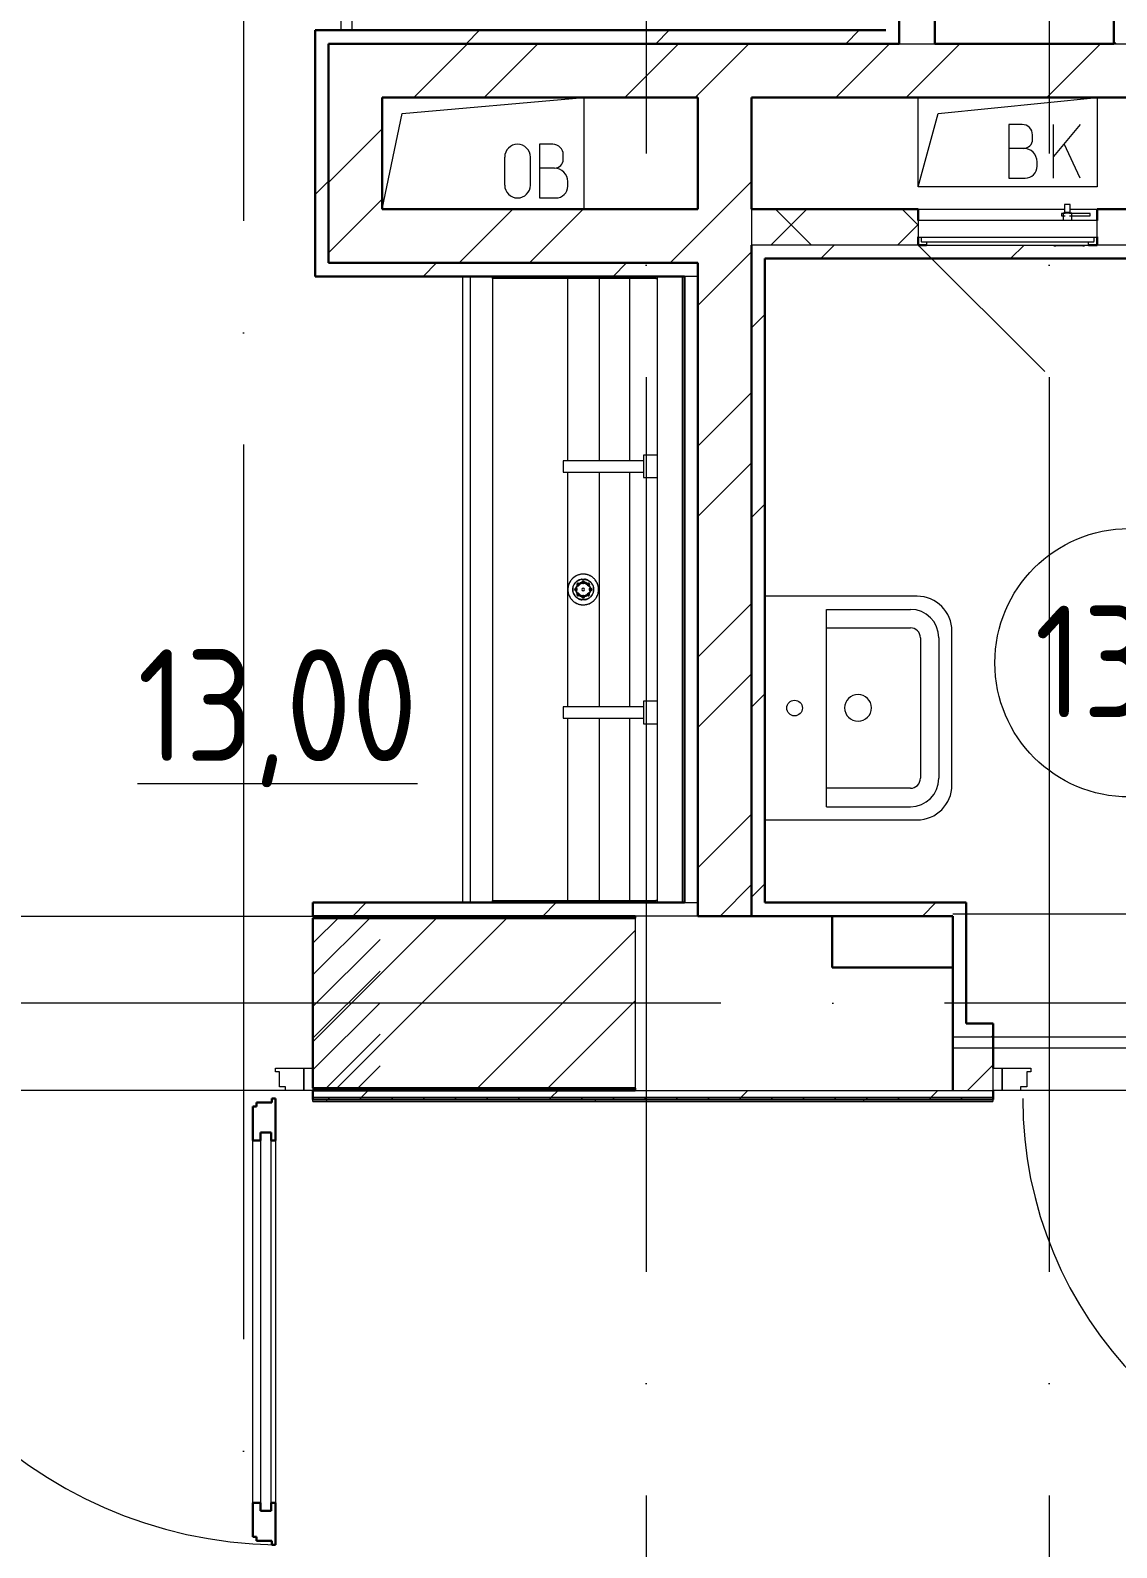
# Model space of a CAD drawing. Header units: millimetres. Extents: x -695119 to 412940, y -249585 to 622758.
# Drawn here: x 27816 to 30243, y 68418 to 71810 of the extents above; entities that cross this region are included whole.
import ezdxf
from ezdxf import colors
from ezdxf.entities.mleader import LeaderData, LeaderLine
from ezdxf.math import Vec2, Vec3

# ---------------------------------------------------------------- set-up
doc = ezdxf.new("R2010")
doc.units = ezdxf.units.MM
for name, pattern in [('ADSK_Линия сетки', [25, 20, -2.5, 0, -2.5]), ('ADSK_Сверху', [450, 300, -150]), ('ADSK_Штриховая_ш2 п1_5', [4.5, 3, -1.5])]:
    doc.linetypes.add(name, pattern=pattern)
for name, color, linetype, lineweight in [('Витраж', 252, 'Continuous', 9), ('Двери', 8, 'Continuous', 9), ('Линии', 7, 'Continuous', 9), ('Марки помещений', 8, 'Continuous', 20), ('Обобщенные модели', 8, 'Continuous', 18), ('Оборудование', 8, 'Continuous', 18), ('Ограждение', 8, 'Continuous', 9), ('Оси', 252, 'Continuous', 9), ('Перекрытие', 252, 'Continuous', 18), ('Сантехника', 252, 'Continuous', 18), ('Стены внутренние', 252, 'Continuous', 18), ('Стены наружные', 252, 'Continuous', 18), ('Стены штриховка', 7, 'Continuous', 9)]:
    doc.layers.add(name, color=color, linetype=linetype, lineweight=lineweight)
doc.layers.add('Двери открывание', color=7, linetype='Continuous', lineweight=9, true_color=0xc0c0c0)
doc.styles.add('GOST Common_3', font='', dxfattribs={"height": 3.5})
doc.styles.add('GOST-2.304_Type-B_shrink', font='', dxfattribs={"width": 0.8})
doc.styles.add('Mipgost_5', font='', dxfattribs={"height": 250})
doc.styles.get('GOST Common_3').set_extended_font_data('GOST type B')
doc.styles.get('GOST-2.304_Type-B_shrink').set_extended_font_data('GOST type B')
doc.styles.get('Mipgost_5').set_extended_font_data('Mipgost')

# ---------------------------------------------------------------- blocks, each defined once
blk = doc.blocks.new('1 этаж')
at = {"layer": 'Двери', "lineweight": 18, "true_color": 0x636466}
h = blk.add_hatch(dxfattribs=at)
h.set_pattern_fill('FP_2', color=251, angle=180, style=0, pattern_type=2)
h.set_pattern_definition([(225, (-16942.8, -11541.73), (35.3553, -35.3553), [])])
h.paths.add_polyline_path([(-16352.8, -11736.7), (-16352.8, -11346.7), (-16502.8, -11346.7), (-16502.8, -11736.7)])
h.paths.add_polyline_path([(-17782.8, -11736.7), (-17632.8, -11736.7), (-17632.8, -11346.7), (-17782.8, -11346.7)])
at = {"layer": 'Ограждение', "true_color": 0x636466}
h = blk.add_hatch(dxfattribs=at)
h.set_pattern_fill('FP_26', color=251, style=0, pattern_type=2)
h.set_pattern_definition([(0, (-32121.8, 98), (0, 600), []), (90, (-32121.8, 98), (-600, 4e-14), [])])
h.paths.add_polyline_path([(-15782.8, -11761.7), (-14983.7, -11761.7), (-14983.7, -11756.7), (-16502.8, -11756.7), (-16502.8, -11761.7), (-15823.3, -11761.7)])
at = {"color": 251, "lineweight": 18, "true_color": 0x636466}
for p, q in [((-16303.2, -9552.6), (-15897.8, -9516.7)), ((-15897.8, -9516.7), (-15897.8, -9766.7)), ((-15150.3, -9716.7), (-15150.3, -9516.7)), ((-15105.8, -9552.6), (-14750.3, -9516.7)), ((-14750.3, -9516.7), (-14750.3, -9716.7)), ((-16347.8, -9766.7), (-16303.2, -9552.6)), ((-15150.3, -9716.7), (-15105.8, -9552.6)), ((-14918, -9577.2), (-14948, -9577.2)), ((-14948, -9577.2), (-14948, -9697.2)), ((-14788, -9577.2), (-14848, -9648.7)), ((-14848, -9697.2), (-14848, -9577.2)), ((-15966.6, -9621.4), (-15996.6, -9621.4)), ((-15996.6, -9621.4), (-15996.6, -9741.4)), ((-14914.7, -9630.5), (-14948, -9630.5)), ((-14894.7, -9610.5), (-14894.7, -9600.5)), ((-14788, -9697.2), (-14824, -9620.1)), ((-16074.2, -9712.7), (-16074.2, -9650.1)), ((-16016.8, -9712.7), (-16016.8, -9650.1)), ((-15943.3, -9654.8), (-15943.3, -9644.8)), ((-14884.7, -9670.5), (-14884.7, -9660.5)), ((-15963.3, -9674.8), (-15996.6, -9674.8)), ((-14948, -9697.2), (-14911.3, -9697.2)), ((-15933.3, -9714.8), (-15933.3, -9704.8)), ((-14750.3, -9716.7), (-15150.3, -9716.7)), ((-15996.6, -9741.4), (-15960, -9741.4))]:
    blk.add_line(p, q, dxfattribs=at)
for centre, radius, start, end in [((-14918, -9600.5), 23.3, 0, 90), ((-16045.5, -9650.1), 28.7, 0, 180), ((-15966.6, -9644.8), 23.3, 0, 90), ((-14914.7, -9610.5), 20, 270, 0), ((-14914.7, -9660.5), 30, 0, 90), ((-15963.3, -9654.8), 20, 270, 0), ((-15963.3, -9704.8), 30, 0, 90), ((-14911.3, -9670.5), 26.7, 270, 0), ((-16045.5, -9712.7), 28.7, 180, 0), ((-15960, -9714.8), 26.7, 270, 0)]:
    blk.add_arc(centre, radius, start, end, dxfattribs=at)
at = {"layer": 'Витраж', "color": 251, "lineweight": 18, "true_color": 0x636466}
for p, q in [((-16440.3, -9341.7), (-16440.3, -9366.7)), ((-16415.3, -9366.7), (-16415.3, -9341.7)), ((-16440.3, -9366.7), (-16415.3, -9366.7))]:
    blk.add_line(p, q, dxfattribs=at)
at = {"layer": 'Двери', "color": 251, "linetype": 'ADSK_Штриховая_ш2 п1_5', "true_color": 0x636466}
for p, q in [((-16352.8, -11346.7), (-16502.8, -11346.7)), ((-16502.8, -11346.7), (-16502.8, -11736.7)), ((-16502.8, -11736.7), (-16352.8, -11736.7))]:
    blk.add_line(p, q, dxfattribs=at)
at = {"layer": 'Двери', "color": 251, "true_color": 0x636466}
for p, q in [((-16586.8, -11686.7), (-16522.8, -11686.7)), ((-16586.8, -11694.7), (-16586.8, -11686.7)), ((-16577.8, -11694.7), (-16586.8, -11694.7)), ((-16577.8, -11728.7), (-16577.8, -11694.7)), ((-16522.8, -11686.7), (-16502.8, -11686.7)), ((-16522.8, -11736.7), (-16522.8, -11686.7)), ((-16522.8, -11686.7), (-16522.8, -11736.7)), ((-16502.8, -11686.7), (-16502.8, -11736.7)), ((-14982.7, -11686.7), (-14962.7, -11686.7)), ((-14982.7, -11736.7), (-14982.7, -11686.7)), ((-14962.7, -11686.7), (-14962.7, -11736.7)), ((-14962.7, -11686.7), (-14898.7, -11686.7)), ((-14962.7, -11736.7), (-14962.7, -11686.7)), ((-14907.7, -11694.7), (-14907.7, -11728.7)), ((-14898.7, -11694.7), (-14907.7, -11694.7)), ((-14898.7, -11686.7), (-14898.7, -11694.7)), ((-16563.8, -11728.7), (-16577.8, -11728.7)), ((-16563.8, -11736.7), (-16563.8, -11728.7)), ((-14921.7, -11728.7), (-14921.7, -11736.7)), ((-14907.7, -11728.7), (-14921.7, -11728.7)), ((-16522.8, -11736.7), (-16563.8, -11736.7)), ((-16502.8, -11736.7), (-16522.8, -11736.7)), ((-14962.7, -11736.7), (-14982.7, -11736.7)), ((-14921.7, -11736.7), (-14962.7, -11736.7)), ((-16619.8, -11830.7), (-16619.8, -12676.7)), ((-16595.8, -11830.7), (-16619.8, -11830.7)), ((-16595.8, -12676.7), (-16595.8, -11830.7)), ((-16636.8, -12658.7), (-16636.8, -11848.7)), ((-16586.8, -11848.7), (-16586.8, -12658.7)), ((-16619.8, -12676.7), (-16595.8, -12676.7))]:
    blk.add_line(p, q, dxfattribs=at)
at = {"layer": 'Двери', "color": 251, "lineweight": 30, "true_color": 0x636466}
for p, q in [((-16628.8, -11772.7), (-16628.8, -11763.7)), ((-16628.8, -11763.7), (-16594.8, -11763.7)), ((-16594.8, -11754.7), (-16586.8, -11754.7)), ((-16594.8, -11763.7), (-16594.8, -11754.7)), ((-16586.8, -11754.7), (-16586.8, -11848.7)), ((-16636.8, -11772.7), (-16628.8, -11772.7)), ((-16636.8, -11848.7), (-16636.8, -11772.7)), ((-16619.8, -11848.7), (-16619.8, -11830.7)), ((-16619.8, -11830.7), (-16595.8, -11830.7)), ((-16595.8, -11830.7), (-16595.8, -11848.7)), ((-16636.8, -11848.7), (-16619.8, -11848.7)), ((-16595.8, -11848.7), (-16586.8, -11848.7)), ((-16636.8, -12734.7), (-16636.8, -12658.7)), ((-16636.8, -12658.7), (-16619.8, -12658.7)), ((-16619.8, -12658.7), (-16619.8, -12676.7)), ((-16619.8, -12676.7), (-16595.8, -12676.7)), ((-16595.8, -12658.7), (-16586.8, -12658.7)), ((-16595.8, -12676.7), (-16595.8, -12658.7)), ((-16586.8, -12658.7), (-16586.8, -12752.7)), ((-16628.8, -12734.7), (-16636.8, -12734.7)), ((-16628.8, -12743.7), (-16628.8, -12734.7)), ((-16594.8, -12743.7), (-16628.8, -12743.7)), ((-16594.8, -12752.7), (-16594.8, -12743.7)), ((-16586.8, -12752.7), (-16594.8, -12752.7))]:
    blk.add_line(p, q, dxfattribs=at)
at = {"layer": 'Двери открывание', "color": 251, "true_color": 0x636466}
for centre, radius, end in [((-16568.8, -11754.7), 998, 268.9666), ((-14018.7, -11754.7), 898, 268.8515)]:
    blk.add_arc(centre, radius, 180, end, dxfattribs=at)
at = {"layer": 'Линии', "color": 251, "linetype": 'ADSK_Сверху', "ltscale": 100, "true_color": 0x636466}
for p, q in [((-15072.8, -11341.7), (-4252.8, -11341.7)), ((-15072.8, -11641.7), (-4252.8, -11641.7))]:
    blk.add_line(p, q, dxfattribs=at)
at = {"layer": 'Марки помещений', "color": 251, "true_color": 0x636466}
blk.add_circle((-14678.9, -10780.6), 300, dxfattribs=at)
at = {"layer": 'Обобщенные модели', "color": 251, "true_color": 0x636466}
for p, q in [((-15152.8, -10631.7), (-15492.8, -10631.7)), ((-15354.8, -10661.1), (-15167.6, -10661.1)), ((-15354.8, -11102.3), (-15354.8, -10661.1)), ((-15354.8, -10702.4), (-15167.6, -10702.4)), ((-15074.8, -10881.6), (-15074.8, -10709.7)), ((-15145.4, -10724.7), (-15145.4, -11038.8)), ((-15104.1, -10724.7), (-15104.1, -11038.8)), ((-15074.8, -11053.8), (-15074.8, -10881.6)), ((-15167.6, -11061), (-15354.8, -11061)), ((-15354.8, -11102.3), (-15167.6, -11102.3)), ((-15492.8, -11131.8), (-15152.8, -11131.8))]:
    blk.add_line(p, q, dxfattribs=at)
blk.add_circle((-15426.5, -10881.7), 17.5, dxfattribs=at)
for centre, radius, start, end in [((-15152.8, -10709.7), 78, 0, 90), ((-15167.6, -10724.7), 63.6, 0, 90), ((-15167.6, -10724.7), 22.3, 0, 90), ((-15284.6, -10881.3), 30, 90, 270), ((-15284.6, -10881.3), 30, 270, 90), ((-15167.6, -11038.8), 63.6, 270, 0), ((-15167.6, -11038.8), 22.3, 270, 0), ((-15152.8, -11053.8), 78, 270, 0)]:
    blk.add_arc(centre, radius, start, end, dxfattribs=at)
at = {"layer": 'Оборудование', "color": 251, "true_color": 0x636466}
for p, q in [((-14823, -9756.4), (-14823, -9773.9)), ((-14810.7, -9756.4), (-14823, -9756.4)), ((-14810.7, -9773.9), (-14810.7, -9756.4)), ((-15150.3, -9791.7), (-15150.3, -9828.1)), ((-14750.3, -9791.7), (-15150.3, -9791.7)), ((-14821.7, -9776.4), (-14829.9, -9776.4)), ((-14829.9, -9776.4), (-14829.9, -9781.4)), ((-14829.9, -9781.4), (-14821.7, -9781.4)), ((-14826.5, -9775.8), (-14826.5, -9791.7)), ((-14807.2, -9775.8), (-14826.5, -9775.8)), ((-14823, -9773.9), (-14824.9, -9775.8)), ((-14810.7, -9773.9), (-14823, -9773.9)), ((-14766.2, -9776.4), (-14812, -9776.4)), ((-14812, -9781.4), (-14766.2, -9781.4)), ((-14808.8, -9775.8), (-14810.7, -9773.9)), ((-14807.2, -9791.7), (-14807.2, -9775.8)), ((-14766.2, -9781.4), (-14766.2, -9776.4)), ((-14750.3, -9828.1), (-14750.3, -9791.7)), ((-15149.4, -9829), (-14751.2, -9829)), ((-15143.3, -9829), (-15143.3, -9838.8)), ((-14757.3, -9838.8), (-14757.3, -9829)), ((-15150.3, -9846.7), (-14867.5, -10129.6)), ((-15142.4, -9839.7), (-14758.3, -9839.7)), ((-15131.3, -9841.3), (-15131.3, -9846.7)), ((-15131.3, -9846.7), (-14769.3, -9846.7)), ((-14846.8, -9846.7), (-14846.8, -9848.7)), ((-14846.8, -9848.7), (-14842.8, -9848.7)), ((-14782.3, -9848.7), (-14842.8, -9848.7)), ((-14782.3, -9848.7), (-14778.3, -9848.7)), ((-14778.3, -9848.7), (-14778.3, -9846.7)), ((-14769.3, -9846.7), (-14769.3, -9841.3))]:
    blk.add_line(p, q, dxfattribs=at)
for points, knots in [([(-15150.3, -9828.1), (-15150.3, -9828.2), (-15150.3, -9828.4), (-15150.2, -9828.6), (-15150.1, -9828.8), (-15149.9, -9828.9), (-15149.8, -9829), (-15149.6, -9829), (-15149.5, -9829), (-15149.4, -9829)], [-1, -1, -1, -1, -0.833333, -0.666667, -0.5, -0.333333, -0.25, -0.166667, 0, 0, 0, 0]), ([(-14751.2, -9829), (-14751.2, -9829), (-14751, -9829), (-14750.9, -9829), (-14750.8, -9828.9), (-14750.6, -9828.8), (-14750.4, -9828.6), (-14750.4, -9828.4), (-14750.3, -9828.2), (-14750.3, -9828.1)], [0, 0, 0, 0, 0.166667, 0.25, 0.333333, 0.5, 0.666667, 0.833333, 1, 1, 1, 1]), ([(-15143.3, -9838.8), (-15143.3, -9838.9), (-15143.3, -9839), (-15143.2, -9839.2), (-15143.1, -9839.4), (-15143, -9839.5), (-15142.9, -9839.6), (-15142.7, -9839.7), (-15142.6, -9839.7), (-15142.5, -9839.7), (-15142.4, -9839.7)], [-1, -1, -1, -1, -0.833333, -0.666667, -0.541667, -0.416667, -0.333333, -0.25, -0.166667, 0, 0, 0, 0]), ([(-15132.9, -9839.7), (-15132.7, -9839.7), (-15132.5, -9839.8), (-15132.3, -9839.8), (-15132.1, -9839.9), (-15131.9, -9840), (-15131.8, -9840.2), (-15131.6, -9840.3), (-15131.5, -9840.5), (-15131.4, -9840.7), (-15131.4, -9840.9), (-15131.3, -9841.1), (-15131.3, -9841.3)], [-1, -1, -1, -1, -0.833333, -0.75, -0.666667, -0.583333, -0.5, -0.416667, -0.333333, -0.25, -0.166667, 0, 0, 0, 0]), ([(-14769.3, -9841.3), (-14769.3, -9841.1), (-14769.3, -9840.9), (-14769.2, -9840.7), (-14769.1, -9840.5), (-14769, -9840.3), (-14768.9, -9840.2), (-14768.7, -9840), (-14768.6, -9839.9), (-14768.4, -9839.8), (-14768.1, -9839.8), (-14767.9, -9839.7), (-14767.8, -9839.7)], [0, 0, 0, 0, 0.166667, 0.25, 0.333333, 0.416667, 0.5, 0.583333, 0.666667, 0.75, 0.833333, 1, 1, 1, 1]), ([(-14758.3, -9839.7), (-14758.2, -9839.7), (-14758.1, -9839.7), (-14757.9, -9839.7), (-14757.8, -9839.6), (-14757.7, -9839.5), (-14757.6, -9839.4), (-14757.4, -9839.2), (-14757.4, -9839), (-14757.3, -9838.9), (-14757.3, -9838.8)], [0, 0, 0, 0, 0.166667, 0.25, 0.333333, 0.416667, 0.541667, 0.666667, 0.833333, 1, 1, 1, 1])]:
    blk.add_open_spline(points, degree=3, knots=knots, dxfattribs=at)
at = {"layer": 'Ограждение', "color": 251, "true_color": 0x636466}
for p, q in [((-16502.8, -11761.7), (-16502.8, -11756.7)), ((-16502.8, -11761.7), (-14983.7, -11761.7)), ((-14983.7, -11756.7), (-14983.7, -11761.7))]:
    blk.add_line(p, q, dxfattribs=at)
at = {"layer": 'Оси', "color": 251, "linetype": 'ADSK_Линия сетки', "ltscale": 100, "true_color": 0x636466}
for p, q in [((-16657.8, 32208.9), (-16657.8, -33767.9)), ((-15757.8, -2641.7), (-15757.8, -32497.9)), ((-14857.8, -2641.7), (-14857.8, -32497.9)), ((4409.5, -11541.7), (-72530.1, -11541.7))]:
    blk.add_line(p, q, dxfattribs=at)
at = {"layer": 'Перекрытие', "color": 251, "ltscale": 100, "true_color": 0x636466}
for p, q in [((-15897.8, -9516.7), (-15897.8, -9766.7)), ((-15150.3, -9716.7), (-15150.3, -9516.7)), ((-14750.3, -9516.7), (-14750.3, -9716.7)), ((-14750.3, -9716.7), (-15150.3, -9716.7)), ((-14982.7, -11616.7), (-13952.8, -11616.7))]:
    blk.add_line(p, q, dxfattribs=at)
at = {"layer": 'Сантехника', "color": 251, "true_color": 0x636466}
for p, q in [((-16168.8, -9916.7), (-16168.8, -11316.7)), ((-16151.8, -9916.7), (-16151.8, -11316.7)), ((-16101.8, -9921.7), (-16101.8, -9916.7)), ((-16101.8, -9921.7), (-16101.8, -11311.7)), ((-15744.7, -9921.7), (-16101.8, -9921.7)), ((-15933.9, -9921.7), (-15933.9, -10329.2)), ((-15863.2, -9921.7), (-15863.2, -10329.2)), ((-15795.2, -9921.7), (-15795.2, -10329.3)), ((-15744.7, -9916.7), (-15744.7, -9921.7)), ((-15736.2, -9921.7), (-15744.7, -9921.7)), ((-15736.2, -9921.7), (-15733.8, -9921.7)), ((-15733.8, -9916.7), (-15733.8, -9921.7)), ((-15733.8, -9921.7), (-15733.8, -9916.7)), ((-15733.8, -9921.7), (-15733.8, -11311.7)), ((-15677.8, -9916.7), (-15677.8, -11316.7)), ((-15763.8, -10329.2), (-15943.8, -10329.2)), ((-15943.8, -10329.2), (-15943.8, -10354.2)), ((-15733.8, -10316.7), (-15763.8, -10316.7)), ((-15763.8, -10316.7), (-15763.8, -10366.7)), ((-15943.8, -10354.2), (-15763.8, -10354.2)), ((-15933.9, -10354.2), (-15933.9, -10879.2)), ((-15863.2, -10354.2), (-15863.2, -10879.2)), ((-15795.2, -10354.2), (-15795.2, -10879.3)), ((-15763.8, -10366.7), (-15733.8, -10366.7)), ((-15901.8, -10593.6), (-15902.3, -10593.7)), ((-15763.8, -10879.2), (-15943.8, -10879.2)), ((-15943.8, -10879.2), (-15943.8, -10904.2)), ((-15733.8, -10866.7), (-15763.8, -10866.7)), ((-15763.8, -10866.7), (-15763.8, -10916.7)), ((-15943.8, -10904.2), (-15763.8, -10904.2)), ((-15933.9, -10904.2), (-15933.9, -11311.7)), ((-15863.2, -10904.2), (-15863.2, -11311.7)), ((-15795.2, -10904.2), (-15795.2, -11311.7)), ((-15763.8, -10916.7), (-15733.8, -10916.7)), ((-16101.8, -11316.7), (-16101.8, -11311.7)), ((-16101.8, -11311.7), (-15744.7, -11311.7)), ((-15744.7, -11311.7), (-15736.2, -11311.7)), ((-15744.7, -11311.7), (-15744.7, -11316.7)), ((-15733.8, -11311.7), (-15736.2, -11311.7)), ((-15733.8, -11311.7), (-15733.8, -11316.7)), ((-15733.8, -11316.7), (-15733.8, -11311.7))]:
    blk.add_line(p, q, dxfattribs=at)
at = {"layer": 'Сантехника', "color": 251, "true_color": 0x636466, "flags": 128}
for points in [[(-15864.5, -10616.7), (-15864.5, -10615.4), (-15864.6, -10614), (-15864.7, -10612.6), (-15864.9, -10611.3), (-15865.2, -10609.9), (-15865.5, -10608.6), (-15865.8, -10607.3), (-15866.2, -10605.9), (-15866.7, -10604.6), (-15867.2, -10603.4), (-15867.8, -10602.1), (-15868.4, -10600.9), (-15869, -10599.7), (-15869.7, -10598.5), (-15870.5, -10597.4), (-15871.3, -10596.2), (-15872.1, -10595.2), (-15873, -10594.1), (-15873.9, -10593.1), (-15874.9, -10592.1), (-15875.9, -10591.2), (-15876.9, -10590.3), (-15878, -10589.4), (-15879.1, -10588.6), (-15880.3, -10587.9), (-15881.4, -10587.2), (-15882.6, -10586.5), (-15883.9, -10585.9), (-15885.1, -10585.3), (-15886.4, -10584.8), (-15887.7, -10584.3), (-15889, -10583.9), (-15890.3, -10583.5), (-15891.6, -10583.2), (-15893, -10582.9), (-15894.3, -10582.7), (-15895.7, -10582.6), (-15897.1, -10582.5), (-15898.4, -10582.4), (-15899.8, -10582.4), (-15901.2, -10582.5), (-15902.5, -10582.6), (-15903.9, -10582.8), (-15905.3, -10583), (-15906.6, -10583.3), (-15907.9, -10583.7), (-15909.2, -10584.1), (-15910.5, -10584.5), (-15911.8, -10585), (-15913.1, -10585.5), (-15914.3, -10586.1), (-15915.5, -10586.8), (-15916.7, -10587.5), (-15917.9, -10588.2), (-15919, -10589), (-15920.1, -10589.8), (-15921.1, -10590.7), (-15922.2, -10591.6), (-15923.1, -10592.6), (-15924.1, -10593.6), (-15925, -10594.6), (-15925.9, -10595.7), (-15926.7, -10596.8), (-15927.5, -10597.9), (-15928.2, -10599), (-15928.9, -10600.2), (-15929.5, -10601.5), (-15930.1, -10602.7), (-15930.6, -10604), (-15931.1, -10605.2), (-15931.6, -10606.5), (-15931.9, -10607.9), (-15932.3, -10609.2), (-15932.5, -10610.5), (-15932.8, -10611.9), (-15932.9, -10613.3), (-15933, -10614.6), (-15933.1, -10616), (-15933.1, -10616.7)], [(-15933.1, -10616.7), (-15933.1, -10618.1), (-15933, -10619.5), (-15932.9, -10620.8), (-15932.7, -10622.2), (-15932.4, -10623.5), (-15932.1, -10624.9), (-15931.8, -10626.2), (-15931.4, -10627.5), (-15930.9, -10628.8), (-15930.4, -10630.1), (-15929.8, -10631.3), (-15929.2, -10632.6), (-15928.6, -10633.8), (-15927.9, -10635), (-15927.1, -10636.1), (-15926.3, -10637.2), (-15925.5, -10638.3), (-15924.6, -10639.3), (-15923.7, -10640.4), (-15922.7, -10641.3), (-15921.7, -10642.3), (-15920.7, -10643.2), (-15919.6, -10644), (-15918.5, -10644.8), (-15917.3, -10645.6), (-15916.2, -10646.3), (-15915, -10647), (-15913.7, -10647.6), (-15912.5, -10648.2), (-15911.2, -10648.7), (-15909.9, -10649.2), (-15908.6, -10649.6), (-15907.3, -10650), (-15906, -10650.3), (-15904.6, -10650.5), (-15903.3, -10650.7), (-15901.9, -10650.9), (-15900.5, -10651), (-15899.2, -10651), (-15897.8, -10651), (-15896.4, -10650.9), (-15895.1, -10650.8), (-15893.7, -10650.6), (-15892.4, -10650.4), (-15891, -10650.1), (-15889.7, -10649.8), (-15888.4, -10649.4), (-15887.1, -10649), (-15885.8, -10648.5), (-15884.5, -10647.9), (-15883.3, -10647.3), (-15882.1, -10646.7), (-15880.9, -10646), (-15879.7, -10645.2), (-15878.6, -10644.5), (-15877.5, -10643.6), (-15876.5, -10642.8), (-15875.4, -10641.8), (-15874.5, -10640.9), (-15873.5, -10639.9), (-15872.6, -10638.9), (-15871.7, -10637.8), (-15870.9, -10636.7), (-15870.1, -10635.6), (-15869.4, -10634.4), (-15868.7, -10633.2), (-15868.1, -10632), (-15867.5, -10630.8), (-15867, -10629.5), (-15866.5, -10628.2), (-15866, -10626.9), (-15865.7, -10625.6), (-15865.3, -10624.3), (-15865.1, -10622.9), (-15864.8, -10621.6), (-15864.7, -10620.2), (-15864.6, -10618.8), (-15864.5, -10617.5), (-15864.5, -10616.7)], [(-15922.1, -10616.7), (-15922.1, -10615.8), (-15922, -10614.9), (-15921.9, -10613.9), (-15921.8, -10613), (-15921.6, -10612.1), (-15921.4, -10611.2), (-15921.2, -10610.3), (-15920.9, -10609.4), (-15920.6, -10608.5), (-15920.3, -10607.7), (-15919.9, -10606.8), (-15919.5, -10606), (-15919, -10605.2), (-15918.5, -10604.4), (-15918, -10603.6), (-15917.5, -10602.8), (-15916.9, -10602.1), (-15916.3, -10601.4), (-15915.7, -10600.7), (-15915, -10600), (-15914.4, -10599.4), (-15913.6, -10598.8), (-15912.9, -10598.2), (-15912.2, -10597.6), (-15911.4, -10597.1), (-15910.6, -10596.6), (-15909.8, -10596.2), (-15909, -10595.8), (-15908.1, -10595.4), (-15907.2, -10595), (-15906.4, -10594.7), (-15905.5, -10594.4), (-15904.6, -10594.2), (-15903.7, -10593.9), (-15902.8, -10593.8), (-15901.8, -10593.6), (-15900.9, -10593.5), (-15900, -10593.5), (-15899.1, -10593.4), (-15898.1, -10593.4), (-15897.2, -10593.5), (-15896.3, -10593.6), (-15895.3, -10593.7), (-15894.4, -10593.8), (-15893.5, -10594), (-15892.6, -10594.3), (-15891.7, -10594.5), (-15890.8, -10594.8), (-15890, -10595.2), (-15889.1, -10595.5), (-15888.3, -10595.9), (-15887.4, -10596.4), (-15886.6, -10596.9), (-15885.9, -10597.4), (-15885.1, -10597.9), (-15884.3, -10598.5), (-15883.6, -10599), (-15882.9, -10599.7), (-15882.3, -10600.3), (-15881.6, -10601), (-15881, -10601.7), (-15880.4, -10602.4), (-15879.9, -10603.2), (-15879.3, -10603.9), (-15878.8, -10604.7), (-15878.4, -10605.5), (-15877.9, -10606.4), (-15877.5, -10607.2), (-15877.2, -10608.1), (-15876.8, -10608.9), (-15876.6, -10609.8), (-15876.3, -10610.7), (-15876.1, -10611.6), (-15875.9, -10612.5), (-15875.7, -10613.4), (-15875.6, -10614.4), (-15875.5, -10615.3), (-15875.5, -10616.2), (-15875.5, -10616.7)], [(-15921.7, -10612.5), (-15921.9, -10613.4), (-15922, -10614.4), (-15922.1, -10615.3), (-15922.1, -10616.2), (-15922.1, -10616.7)], [(-15922.1, -10616.7), (-15922.1, -10617.7), (-15922, -10618.6), (-15921.9, -10619.5), (-15921.8, -10620.4)], [(-15875.5, -10616.7), (-15875.5, -10617.7), (-15875.6, -10618.6), (-15875.7, -10619.5), (-15875.8, -10620.4), (-15876, -10621.4), (-15876.2, -10622.3), (-15876.4, -10623.2), (-15876.7, -10624.1), (-15877, -10624.9), (-15877.3, -10625.8), (-15877.7, -10626.7), (-15878.1, -10627.5), (-15878.6, -10628.3), (-15879.1, -10629.1), (-15879.6, -10629.9), (-15880.1, -10630.6), (-15880.7, -10631.4), (-15881.3, -10632.1), (-15881.9, -10632.8), (-15882.6, -10633.4), (-15883.2, -10634.1), (-15884, -10634.7), (-15884.7, -10635.3), (-15885.4, -10635.8), (-15886.2, -10636.3), (-15887, -10636.8), (-15887.8, -10637.3), (-15888.7, -10637.7), (-15889.5, -10638.1), (-15890.4, -10638.4), (-15891.2, -10638.8), (-15892.1, -10639.1), (-15893, -10639.3), (-15893.9, -10639.5), (-15894.8, -10639.7), (-15895.8, -10639.8), (-15896.7, -10639.9), (-15897.6, -10640), (-15898.5, -10640), (-15899.5, -10640), (-15900.4, -10640), (-15901.3, -10639.9), (-15902.3, -10639.8), (-15903.2, -10639.6), (-15904.1, -10639.4), (-15905, -10639.2), (-15905.9, -10638.9), (-15906.8, -10638.6), (-15907.6, -10638.3), (-15908.5, -10637.9), (-15909.3, -10637.5), (-15910.2, -10637.1), (-15911, -10636.6), (-15911.7, -10636.1), (-15912.5, -10635.6), (-15913.3, -10635), (-15914, -10634.4), (-15914.7, -10633.8), (-15915.3, -10633.1), (-15916, -10632.5), (-15916.6, -10631.8), (-15917.2, -10631), (-15917.7, -10630.3), (-15918.3, -10629.5), (-15918.8, -10628.7), (-15919.2, -10627.9), (-15919.7, -10627.1), (-15920.1, -10626.3), (-15920.4, -10625.4), (-15920.8, -10624.5), (-15921, -10623.7), (-15921.3, -10622.8), (-15921.5, -10621.9), (-15921.7, -10620.9), (-15921.9, -10620), (-15922, -10619.1), (-15922.1, -10618.2), (-15922.1, -10617.2), (-15922.1, -10616.7)], [(-15921.8, -10616.7), (-15921.8, -10615.8), (-15921.8, -10614.9), (-15921.7, -10614), (-15921.5, -10613.1), (-15921.4, -10612.2), (-15921.2, -10611.3)], [(-15921.3, -10621.8), (-15921.5, -10620.9), (-15921.6, -10620), (-15921.7, -10619.1), (-15921.8, -10618.1), (-15921.8, -10617.2), (-15921.8, -10616.7)], [(-15919.2, -10606.1), (-15918.8, -10605.3), (-15918.3, -10604.5), (-15917.8, -10603.7), (-15917.3, -10603), (-15916.7, -10602.2), (-15916.1, -10601.5), (-15915.5, -10600.9), (-15914.9, -10600.2), (-15914.2, -10599.6), (-15913.5, -10599), (-15912.8, -10598.4)], [(-15915.3, -10600.3), (-15916, -10601), (-15916.6, -10601.7), (-15917.2, -10602.4), (-15917.7, -10603.2), (-15918.3, -10603.9), (-15918.8, -10604.7), (-15919.2, -10605.5)], [(-15915, -10616.7), (-15915, -10616.1), (-15914.9, -10615.4), (-15914.9, -10614.8), (-15914.8, -10614.2), (-15914.7, -10613.5), (-15914.5, -10612.9), (-15914.4, -10612.3), (-15914.2, -10611.6), (-15914, -10611), (-15913.7, -10610.4), (-15913.5, -10609.8), (-15913.2, -10609.3), (-15912.9, -10608.7), (-15912.5, -10608.1), (-15912.2, -10607.6), (-15911.8, -10607.1), (-15911.4, -10606.5), (-15911, -10606), (-15910.5, -10605.6), (-15910.1, -10605.1), (-15909.6, -10604.7), (-15909.1, -10604.2), (-15908.6, -10603.8), (-15908.1, -10603.5), (-15907.6, -10603.1)], [(-15907.8, -10630.2), (-15908.3, -10629.8), (-15908.9, -10629.4), (-15909.4, -10629), (-15909.8, -10628.6), (-15910.3, -10628.1), (-15910.7, -10627.7), (-15911.2, -10627.2), (-15911.6, -10626.7), (-15912, -10626.2), (-15912.3, -10625.6), (-15912.7, -10625.1), (-15913, -10624.5), (-15913.3, -10623.9), (-15913.6, -10623.4), (-15913.8, -10622.8), (-15914.1, -10622.2), (-15914.3, -10621.5), (-15914.5, -10620.9), (-15914.6, -10620.3), (-15914.7, -10619.7), (-15914.8, -10619), (-15914.9, -10618.4), (-15915, -10617.7), (-15915, -10617.1), (-15915, -10616.7)], [(-15912, -10597.9), (-15911.2, -10597.3), (-15910.5, -10596.9), (-15909.7, -10596.4), (-15908.8, -10596), (-15908, -10595.6), (-15907.1, -10595.3), (-15906.3, -10594.9)], [(-15906.8, -10594.8), (-15907.6, -10595.2), (-15908.5, -10595.5), (-15909.3, -10595.9)], [(-15902.7, -10594), (-15901.8, -10593.9), (-15900.9, -10593.8), (-15900, -10593.7), (-15899.1, -10593.7), (-15898.1, -10593.7), (-15897.2, -10593.7), (-15896.3, -10593.8), (-15895.4, -10593.9), (-15894.5, -10594.1), (-15893.6, -10594.3), (-15892.7, -10594.5), (-15891.8, -10594.8), (-15890.9, -10595.1), (-15890.1, -10595.4), (-15889.2, -10595.8), (-15888.4, -10596.2), (-15887.6, -10596.6), (-15886.8, -10597.1), (-15886, -10597.6), (-15885.2, -10598.1), (-15884.5, -10598.7), (-15883.8, -10599.2), (-15883.1, -10599.9), (-15882.4, -10600.5), (-15881.8, -10601.2), (-15881.2, -10601.9), (-15880.6, -10602.6), (-15880.1, -10603.3), (-15879.6, -10604.1), (-15879.1, -10604.9), (-15878.6, -10605.7)], [(-15902.2, -10600.9), (-15901.6, -10600.8), (-15900.9, -10600.7), (-15900.3, -10600.6), (-15899.6, -10600.6), (-15899, -10600.5), (-15898.3, -10600.5), (-15897.7, -10600.6), (-15897, -10600.6), (-15896.4, -10600.7), (-15895.8, -10600.8)], [(-15887.8, -10596.2), (-15888.7, -10595.8), (-15889.5, -10595.4), (-15890.4, -10595), (-15891.2, -10594.7), (-15892.1, -10594.4), (-15893, -10594.2), (-15893.9, -10593.9), (-15894.8, -10593.8), (-15895.8, -10593.6)], [(-15882.6, -10616.7), (-15882.6, -10617.4), (-15882.7, -10618), (-15882.7, -10618.7), (-15882.8, -10619.3), (-15882.9, -10619.9), (-15883.1, -10620.6), (-15883.2, -10621.2), (-15883.4, -10621.8), (-15883.6, -10622.4), (-15883.9, -10623), (-15884.1, -10623.6), (-15884.4, -10624.2), (-15884.7, -10624.8), (-15885.1, -10625.3), (-15885.4, -10625.9), (-15885.8, -10626.4), (-15886.2, -10626.9), (-15886.6, -10627.4), (-15887.1, -10627.9), (-15887.5, -10628.4), (-15888, -10628.8), (-15888.5, -10629.2), (-15889, -10629.6), (-15889.5, -10630), (-15890, -10630.4)], [(-15889.8, -10603.3), (-15889.3, -10603.6), (-15888.8, -10604), (-15888.3, -10604.4), (-15887.8, -10604.9), (-15887.3, -10605.3), (-15886.9, -10605.8), (-15886.4, -10606.3), (-15886, -10606.8), (-15885.6, -10607.3), (-15885.3, -10607.8), (-15884.9, -10608.4), (-15884.6, -10608.9), (-15884.3, -10609.5), (-15884, -10610.1), (-15883.8, -10610.7), (-15883.5, -10611.3), (-15883.3, -10611.9), (-15883.2, -10612.5), (-15883, -10613.2), (-15882.9, -10613.8), (-15882.8, -10614.4), (-15882.7, -10615.1), (-15882.6, -10615.7), (-15882.6, -10616.4), (-15882.6, -10616.7)], [(-15878.6, -10605.2), (-15879.1, -10604.4), (-15879.6, -10603.6), (-15880.1, -10602.8), (-15880.7, -10602.1), (-15881.3, -10601.4), (-15881.9, -10600.7), (-15882.6, -10600)], [(-15875.8, -10616.7), (-15875.8, -10617.7), (-15875.8, -10618.6), (-15875.9, -10619.5), (-15876.1, -10620.4), (-15876.2, -10621.3), (-15876.4, -10622.2)], [(-15876.3, -10611.7), (-15876.1, -10612.6), (-15876, -10613.5), (-15875.9, -10614.4), (-15875.8, -10615.3), (-15875.8, -10616.2), (-15875.8, -10616.7)], [(-15875.9, -10620.9), (-15875.7, -10620), (-15875.6, -10619.1), (-15875.5, -10618.2), (-15875.5, -10617.2), (-15875.5, -10616.7)], [(-15875.5, -10616.7), (-15875.5, -10615.8), (-15875.6, -10614.9), (-15875.7, -10613.9), (-15875.8, -10613)], [(-15885.6, -10635.6), (-15886.4, -10636.1), (-15887.1, -10636.6), (-15887.9, -10637), (-15888.8, -10637.5), (-15889.6, -10637.9), (-15890.5, -10638.2), (-15891.3, -10638.5), (-15892.2, -10638.8), (-15893.1, -10639), (-15894, -10639.3), (-15894.9, -10639.4), (-15895.8, -10639.6), (-15896.7, -10639.7), (-15897.6, -10639.7), (-15898.6, -10639.8), (-15899.5, -10639.8), (-15900.4, -10639.7), (-15901.3, -10639.6), (-15902.2, -10639.5), (-15903.1, -10639.4), (-15904, -10639.2), (-15904.9, -10638.9), (-15905.8, -10638.7), (-15906.7, -10638.4), (-15907.5, -10638), (-15908.4, -10637.7), (-15909.2, -10637.3), (-15910, -10636.8), (-15910.8, -10636.4), (-15911.6, -10635.9), (-15912.4, -10635.4), (-15913.1, -10634.8), (-15913.8, -10634.2), (-15914.5, -10633.6), (-15915.2, -10633), (-15915.8, -10632.3), (-15916.4, -10631.6), (-15917, -10630.9), (-15917.5, -10630.1), (-15918.1, -10629.4), (-15918.5, -10628.6), (-15919, -10627.8), (-15919.1, -10627.6)], [(-15919, -10628.3), (-15918.5, -10629.1), (-15918, -10629.9), (-15917.5, -10630.6), (-15916.9, -10631.4), (-15916.3, -10632.1), (-15915.7, -10632.8), (-15915, -10633.4)], [(-15909.8, -10637.3), (-15909, -10637.7), (-15908.1, -10638.1), (-15907.2, -10638.4), (-15906.4, -10638.8), (-15905.5, -10639.1), (-15904.6, -10639.3), (-15903.7, -10639.5), (-15902.8, -10639.7), (-15901.8, -10639.8)], [(-15895.4, -10632.6), (-15896, -10632.7), (-15896.7, -10632.8), (-15897.3, -10632.9), (-15898, -10632.9), (-15898.6, -10632.9), (-15899.3, -10632.9), (-15899.9, -10632.9), (-15900.6, -10632.8), (-15901.2, -10632.8), (-15901.8, -10632.6)], [(-15895.3, -10639.8), (-15894.4, -10639.6), (-15893.5, -10639.4), (-15892.6, -10639.2), (-15891.7, -10638.9), (-15890.8, -10638.6), (-15890, -10638.3), (-15889.1, -10637.9), (-15888.3, -10637.5)], [(-15878.5, -10627.6), (-15878.8, -10628.2), (-15879.3, -10629), (-15879.8, -10629.7), (-15880.3, -10630.5), (-15880.9, -10631.2), (-15881.5, -10631.9), (-15882.1, -10632.6), (-15882.8, -10633.3), (-15883.4, -10633.9), (-15884.1, -10634.5), (-15884.8, -10635.1)], [(-15882.3, -10633.1), (-15881.6, -10632.5), (-15881, -10631.8), (-15880.4, -10631), (-15879.9, -10630.3), (-15879.3, -10629.5), (-15878.8, -10628.7), (-15878.4, -10627.9)]]:
    blk.add_lwpolyline(points, dxfattribs=at)
at = {"layer": 'Сантехника', "color": 251, "true_color": 0x636466}
for centre, radius, start, end in [((-15898.8, -10616.7), 34.3, 81.2405, 94.5295), ((-15898.8, -10616.7), 34.3, 170.2639, 180), ((-15898.8, -10616.7), 34.3, 180, 184.4583), ((-15898.8, -10616.7), 34.3, 164.8427, 167.198), ((-15898.8, -10616.7), 34.3, 145.0376, 161.2102), ((-15898.8, -10616.7), 34.3, 133.5244, 136.5478), ((-15898.8, -10616.7), 34.3, 112.2071, 130.7179), ((-15898.8, -10616.7), 23, 144, 154.1058), ((-15915, -10616.7), 3, 90, 180), ((-15915, -10616.7), 3, 150, 180), ((-15915, -10616.7), 3, 180, 210), ((-15915, -10616.7), 3, 180, 270), ((-15915, -10616.7), 3, 90, 105), ((-15898.8, -10616.7), 16.2, 158.4339, 180), ((-15915, -10616.7), 3, 30, 90), ((-15915, -10616.7), 3, 0, 90), ((-15915, -10616.7), 3, 270, 0), ((-15898.8, -10616.7), 15.9, 0, 180), ((-15898.8, -10616.7), 15.9, 180, 0), ((-15910.3, -10605.3), 3, 45, 225), ((-15910.3, -10605.3), 3, 135, 202.1597), ((-15898.8, -10616.7), 18.1, 136.1528, 141.4432), ((-15910.3, -10605.3), 3, 210, 225), ((-15898.8, -10616.7), 14.1, 173.2684, 180), ((-15898.8, -10616.7), 14.1, 180, 186.7316), ((-15910.3, -10605.3), 3, 225, 45), ((-15910.3, -10605.3), 3, 225, 285), ((-15910.3, -10605.3), 3, 90, 120), ((-15898.8, -10616.7), 16.2, 110.5449, 140.552), ((-15898.8, -10616.7), 14.1, 124.7852, 137.7972), ((-15898.8, -10616.7), 14.1, 125.0449, 135), ((-15898.8, -10616.7), 13.9, 45, 135), ((-15898.8, -10616.7), 13.9, 45, 135), ((-15910.3, -10605.3), 3, 330, 45), ((-15898.8, -10616.7), 14.1, 113.7949, 123.75), ((-15898.8, -10616.7), 14.1, 103.528, 112.5), ((-15898.8, -10600.5), 3, 0, 179.9398), ((-15898.8, -10600.5), 3, 0, 180), ((-15898.8, -10616.7), 16.2, 60, 100.731), ((-15898.8, -10600.5), 3, 180.0602, 255), ((-15898.8, -10600.5), 3, 180, 0), ((-15898.8, -10616.7), 3, 0, 180), ((-15898.8, -10616.7), 3, 180, 0), ((-15898.8, -10616.7), 14.1, 91.2949, 101.25), ((-15898.8, -10616.7), 18.1, 83.5568, 96.4432), ((-15898.8, -10616.7), 14.1, 80.5238, 95.3542), ((-15898.8, -10616.7), 14.1, 80.0449, 90), ((-15898.8, -10600.5), 3, 285, 0), ((-15898.8, -10616.7), 14.1, 68.7949, 78.75), ((-15898.8, -10616.7), 14.1, 57.5449, 67.5), ((-15898.8, -10616.7), 34.3, 75.6373, 79.0767), ((-15898.8, -10616.7), 16.2, 39.3943, 59.5052), ((-15887.3, -10605.3), 3, 135, 210), ((-15887.3, -10605.3), 3, 135, 315), ((-15898.8, -10616.7), 14.1, 46.2949, 52.9702), ((-15898.8, -10616.7), 14.1, 41.7766, 52.1783), ((-15887.3, -10605.3), 3, 315, 135), ((-15898.8, -10616.7), 14.1, 39.0783, 45), ((-15898.8, -10616.7), 34.3, 56.7153, 72.8932), ((-15887.3, -10605.3), 3, 255, 315), ((-15887.3, -10605.3), 3, 60, 90), ((-15882.6, -10616.7), 3, 90, 180), ((-15882.6, -10616.7), 3, 180, 270), ((-15887.3, -10605.3), 3, 345, 45), ((-15887.3, -10605.3), 3, 315, 330), ((-15882.6, -10616.7), 3, 90, 150), ((-15898.8, -10616.7), 14.1, 0, 6.7316), ((-15898.8, -10616.7), 14.1, 353.2684, 0), ((-15898.8, -10616.7), 16.2, 338.4339, 0), ((-15882.6, -10616.7), 3, 75, 90), ((-15882.6, -10616.7), 3, 0, 90), ((-15882.6, -10616.7), 3, 270, 0), ((-15898.8, -10616.7), 23, 25.3123, 36), ((-15882.6, -10616.7), 3, 0, 30), ((-15882.6, -10616.7), 3, 330, 0), ((-15898.8, -10616.7), 34.3, 20.4173, 38.2302), ((-15898.8, -10616.7), 34.3, 6.4389, 10.0463), ((-15898.8, -10616.7), 34.3, 350.2639, 0), ((-15898.8, -10616.7), 34.3, 0, 4.4583), ((-15898.8, -10616.7), 34.3, 186.4389, 190.0463), ((-15898.8, -10616.7), 34.3, 200.4173, 218.2302), ((-15898.8, -10616.7), 23, 205.3123, 216), ((-15898.8, -10616.7), 34.3, 236.7153, 252.8932), ((-15915, -10616.7), 3, 255, 270), ((-15915, -10616.7), 3, 270, 330), ((-15910.3, -10628.2), 3, 135, 315), ((-15910.3, -10628.2), 3, 157.8403, 225), ((-15910.3, -10628.2), 3, 135, 150), ((-15910.3, -10628.2), 3, 75, 135), ((-15910.3, -10628.2), 3, 315, 135), ((-15910.3, -10628.2), 3, 240, 270), ((-15898.8, -10616.7), 16.2, 225, 281.028), ((-15898.8, -10616.7), 14.1, 218.2351, 225), ((-15898.8, -10616.7), 14.1, 222.2028, 234.1382), ((-15898.8, -10616.7), 13.9, 225, 315), ((-15898.8, -10616.7), 13.9, 225, 315), ((-15898.8, -10616.7), 14.1, 226.2949, 234.3424), ((-15910.3, -10628.2), 3, 315, 30), ((-15898.8, -10616.7), 34.3, 255.5624, 259.0767), ((-15898.8, -10616.7), 14.1, 237.5449, 247.5), ((-15898.8, -10616.7), 34.3, 261.2405, 274.5295), ((-15898.8, -10616.7), 14.1, 248.7949, 256.472), ((-15898.8, -10632.9), 3, 0, 180), ((-15898.8, -10632.9), 3, 105, 179.9398), ((-15898.8, -10632.9), 3, 180.0602, 0), ((-15898.8, -10632.9), 3, 180, 0), ((-15898.8, -10616.7), 14.1, 260.0449, 270), ((-15898.8, -10616.7), 18.1, 263.5568, 276.4432), ((-15898.8, -10616.7), 14.1, 264.6458, 280.001), ((-15898.8, -10616.7), 14.1, 271.2949, 281.25), ((-15898.8, -10632.9), 3, 0, 75), ((-15898.8, -10616.7), 14.1, 282.5449, 292.5), ((-15898.8, -10616.7), 14.1, 293.7949, 303.75), ((-15898.8, -10616.7), 16.2, 290.5449, 300), ((-15898.8, -10616.7), 14.1, 305.6576, 315), ((-15898.8, -10616.7), 16.2, 300.4948, 315), ((-15887.3, -10628.2), 3, 45, 225), ((-15887.3, -10628.2), 3, 150, 225), ((-15898.8, -10616.7), 14.1, 307.8217, 318.2234), ((-15887.3, -10628.2), 3, 225, 45), ((-15898.8, -10616.7), 14.1, 316.2949, 321.7649), ((-15887.3, -10628.2), 3, 45, 105), ((-15887.3, -10628.2), 3, 270, 300), ((-15898.8, -10616.7), 16.2, 317.7682, 335.2568), ((-15898.8, -10616.7), 34.3, 292.2071, 310.7179), ((-15898.8, -10616.7), 18.1, 316.4294, 321.4432), ((-15882.6, -10616.7), 3, 210, 270), ((-15887.3, -10628.2), 3, 30, 45), ((-15887.3, -10628.2), 3, 315, 15), ((-15882.6, -10616.7), 3, 270, 285), ((-15898.8, -10616.7), 23, 324, 330.4411), ((-15898.8, -10616.7), 34.3, 313.5244, 316.5478), ((-15898.8, -10616.7), 34.3, 325.0376, 341.2102), ((-15898.8, -10616.7), 34.3, 344.3157, 347.198)]:
    blk.add_arc(centre, radius, start, end, dxfattribs=at)
at = {"layer": 'Стены внутренние', "color": 251, "true_color": 0x636466}
for p, q in [((-17632.8, -11346.7), (-16502.8, -11346.7)), ((-15642.8, -11346.7), (-15782.8, -11346.7)), ((-15782.8, -11351.7), (-15782.8, -11731.7)), ((-16563.8, -11736.7), (-17571.8, -11736.7)), ((-15782.8, -11736.7), (-15072.8, -11736.7))]:
    blk.add_line(p, q, dxfattribs=at)
at = {"layer": 'Стены внутренние', "color": 251, "lineweight": 30, "true_color": 0x636466}
for p, q in [((-15782.8, -11346.7), (-15782.8, -11351.7)), ((-15342.8, -11461.7), (-15342.8, -11346.7)), ((-15072.8, -11461.7), (-15342.8, -11461.7)), ((-15782.8, -11731.7), (-15782.8, -11736.7))]:
    blk.add_line(p, q, dxfattribs=at)
at = {"layer": 'Стены наружные', "color": 251, "lineweight": 30, "true_color": 0x636466}
for p, q in [((-15192.8, -9396.7), (-15192.8, -5341.7)), ((-15112.8, -9396.7), (-15112.8, -5341.7)), ((-14712.8, -5341.7), (-14712.8, -9396.7)), ((-15222.8, -9366.7), (-16497.8, -9366.7)), ((-16497.8, -9366.7), (-16497.8, -9916.7)), ((-15192.8, -9396.7), (-16467.8, -9396.7)), ((-16467.8, -9886.7), (-16467.8, -9396.7)), ((-14712.8, -9396.7), (-15112.8, -9396.7)), ((-16347.8, -9516.7), (-15642.8, -9516.7)), ((-16347.8, -9766.7), (-16347.8, -9516.7)), ((-15642.8, -9516.7), (-15642.8, -9766.7)), ((-15522.8, -9766.7), (-15522.8, -9516.7)), ((-15522.8, -9516.7), (-13922.8, -9516.7)), ((-15642.8, -9766.7), (-16347.8, -9766.7)), ((-15150.3, -9766.7), (-15522.8, -9766.7)), ((-15150.3, -9791.7), (-15150.3, -9766.7)), ((-13922.8, -9766.7), (-14750.3, -9766.7)), ((-14750.3, -9766.7), (-14750.3, -9791.7)), ((-15150.3, -9846.7), (-15150.3, -9828.4)), ((-14750.3, -9828.4), (-14750.3, -9846.7)), ((-15522.8, -11346.7), (-15522.8, -9846.7)), ((-15131.3, -9846.7), (-15150.3, -9846.7)), ((-14750.3, -9846.7), (-14769.3, -9846.7)), ((-15642.8, -9886.7), (-16467.8, -9886.7)), ((-15642.8, -9886.7), (-15642.8, -11346.7)), ((-15492.8, -9876.7), (-13952.8, -9876.7)), ((-15492.8, -11316.7), (-15492.8, -9876.7)), ((-16497.8, -9916.7), (-15672.8, -9916.7)), ((-15672.8, -9916.7), (-15672.8, -11316.7)), ((-15672.8, -11316.7), (-16502.8, -11316.7)), ((-16502.8, -11316.7), (-16502.8, -11346.7)), ((-15042.8, -11316.7), (-15492.8, -11316.7)), ((-15042.8, -11586.7), (-15042.8, -11316.7)), ((-16502.8, -11346.7), (-15782.8, -11346.7)), ((-15782.8, -11351.7), (-16502.8, -11351.7)), ((-16502.8, -11351.7), (-16502.8, -11731.7)), ((-15642.8, -11346.7), (-15072.8, -11346.7)), ((-15072.8, -11346.7), (-15072.8, -11736.7)), ((-14982.7, -11586.7), (-15042.8, -11586.7)), ((-14982.7, -11686.7), (-14982.7, -11586.7)), ((-16502.8, -11731.7), (-15782.8, -11731.7)), ((-15782.8, -11736.7), (-16502.8, -11736.7)), ((-16502.8, -11736.7), (-16502.8, -11756.7)), ((-16502.8, -11756.7), (-14982.7, -11756.7)), ((-14982.7, -11756.7), (-14982.7, -11736.7))]:
    blk.add_line(p, q, dxfattribs=at)
at = {"layer": 'Стены наружные', "color": 251, "linetype": 'Continuous', "lineweight": 9, "true_color": 0x636466}
for p, q in [((-16160.7, -9396.7), (-16130.7, -9366.7)), ((-15736.4, -9396.7), (-15706.4, -9366.7)), ((-15312.2, -9396.7), (-15282.2, -9366.7)), ((-14707.5, -9396.7), (-14712.8, -9391.4)), ((-16277.5, -9516.7), (-16157.5, -9396.7)), ((-16120.4, -9516.7), (-16000.4, -9396.7)), ((-15806.1, -9516.7), (-15686.1, -9396.7)), ((-15648.9, -9516.7), (-15528.9, -9396.7)), ((-15334.6, -9516.7), (-15214.6, -9396.7)), ((-15177.4, -9516.7), (-15057.4, -9396.7)), ((-14863.1, -9516.7), (-14743.1, -9396.7)), ((-16467.8, -9707), (-16347.8, -9587)), ((-16497.8, -9733.8), (-16467.8, -9703.8)), ((-15642.8, -9824.9), (-15522.8, -9704.9)), ((-16467.8, -9864.2), (-16347.8, -9744.2)), ((-16176.1, -9886.7), (-16056.1, -9766.7)), ((-16018.9, -9886.7), (-15898.9, -9766.7)), ((-15479.3, -9846.7), (-15399.3, -9766.7)), ((-15388.9, -9846.7), (-15468.9, -9766.7)), ((-15150.3, -9802.4), (-15186, -9766.7)), ((-15196.5, -9846.7), (-15150.3, -9800.6)), ((-15704.6, -9886.7), (-15642.8, -9824.9)), ((-15642.8, -9982.1), (-15522.8, -9862.1)), ((-15367.9, -9876.7), (-15337.9, -9846.7)), ((-14943.7, -9876.7), (-14913.7, -9846.7)), ((-16256.4, -9916.7), (-16226.4, -9886.7)), ((-15832.2, -9916.7), (-15802.2, -9886.7)), ((-15522.8, -10031.6), (-15492.8, -10001.6)), ((-15642.8, -10296.4), (-15522.8, -10176.4)), ((-15642.8, -10453.5), (-15522.8, -10333.5)), ((-15522.8, -10455.9), (-15492.8, -10425.9)), ((-15642.8, -10767.9), (-15522.8, -10647.9)), ((-15642.8, -10925), (-15522.8, -10805)), ((-15522.8, -10880.1), (-15492.8, -10850.1)), ((-15642.8, -11239.3), (-15522.8, -11119.3)), ((-15593.1, -11346.7), (-15522.8, -11276.5)), ((-15522.8, -11304.4), (-15492.8, -11274.4)), ((-16413.7, -11346.7), (-16383.7, -11316.7)), ((-15989.4, -11346.7), (-15959.4, -11316.7)), ((-15140.9, -11346.7), (-15110.9, -11316.7)), ((-16502.8, -11627.9), (-16226.7, -11351.7)), ((-16449.5, -11731.7), (-16069.5, -11351.7)), ((-16135.2, -11731.7), (-15782.8, -11379.3)), ((-15978.1, -11731.7), (-15782.8, -11536.5)), ((-14986.6, -11616.7), (-14982.7, -11612.8)), ((-15040.1, -11736.7), (-14982.7, -11679.3)), ((-16470.1, -11756.7), (-16465.1, -11751.7)), ((-16399.4, -11756.7), (-16394.4, -11751.7)), ((-16394.4, -11751.7), (-16379.4, -11736.7)), ((-16328.7, -11756.7), (-16323.7, -11751.7)), ((-16258, -11756.7), (-16253, -11751.7)), ((-16187.3, -11756.7), (-16182.3, -11751.7)), ((-16116.5, -11756.7), (-16111.5, -11751.7)), ((-16045.8, -11756.7), (-16040.8, -11751.7)), ((-15975.1, -11756.7), (-15970.1, -11751.7)), ((-15970.1, -11751.7), (-15955.1, -11736.7)), ((-15904.4, -11756.7), (-15899.4, -11751.7)), ((-15833.7, -11756.7), (-15828.7, -11751.7)), ((-15763, -11756.7), (-15758, -11751.7)), ((-15692.3, -11756.7), (-15687.3, -11751.7)), ((-15621.6, -11756.7), (-15616.6, -11751.7)), ((-15550.9, -11756.7), (-15545.9, -11751.7)), ((-15545.9, -11751.7), (-15530.9, -11736.7)), ((-15480.2, -11756.7), (-15475.2, -11751.7)), ((-15409.4, -11756.7), (-15404.4, -11751.7)), ((-15338.7, -11756.7), (-15333.7, -11751.7)), ((-15268, -11756.7), (-15263, -11751.7)), ((-15197.3, -11756.7), (-15192.3, -11751.7)), ((-15126.6, -11756.7), (-15121.6, -11751.7)), ((-15121.6, -11751.7), (-15106.6, -11736.7)), ((-15055.9, -11756.7), (-15050.9, -11751.7)), ((-14985.2, -11756.7), (-14982.7, -11754.2))]:
    blk.add_line(p, q, dxfattribs=at)
at = {"layer": 'Стены наружные', "color": 251, "true_color": 0x636466}
for p, q in [((-15150.3, -9766.7), (-14823, -9766.7)), ((-14810.7, -9766.7), (-14750.3, -9766.7)), ((-14982.7, -11616.7), (-13952.8, -11616.7)), ((-14013.7, -11736.7), (-14921.7, -11736.7))]:
    blk.add_line(p, q, dxfattribs=at)
at = {"layer": 'Стены штриховка', "color": 251, "true_color": 0x636466}
for p, q in [((-15192.8, -9396.7), (-15112.8, -9396.7)), ((-14712.8, -9396.7), (-14632.8, -9396.7)), ((-15522.8, -9766.7), (-15522.8, -9846.7)), ((-15150.3, -9846.7), (-15522.8, -9846.7)), ((-13922.8, -9846.7), (-14750.3, -9846.7)), ((-15642.8, -9916.7), (-15672.8, -9916.7)), ((-15672.8, -11316.7), (-15642.8, -11316.7)), ((-15072.8, -11616.7), (-14982.7, -11616.7)), ((-16502.8, -11751.7), (-14982.7, -11751.7)), ((-15072.8, -11736.7), (-14982.7, -11736.7))]:
    blk.add_line(p, q, dxfattribs=at)
at = {"layer": 'Марки помещений', "color": 251, "true_color": 0x636466, "style": 'GOST Common_3', "width": 0.9}
for s, p in [('131', (-14890, -10902.9)), ('%%U13,00', (-16894.9, -11000.5))]:
    blk.add_text(s, height=250, dxfattribs=at).set_placement(p)

msp = doc.modelspace()

# ---------------------------------------------------------------- block references
msp.add_blockref('1 этаж', (44950.089, 81176.937))

# ---------------------------------------------------------------- next in the draw order: leaders
ml = msp.add_multileader_mtext('Standard')
ml.set_content('Фрагмент А. Смотри лист 6', color=256, style='GOST-2.304_Type-B_shrink')
ml.set_leader_properties()
ml.build(insert=Vec2(0, 0))
ctx = ml.context
ctx.base_point, ctx.char_height, ctx.plane_origin = Vec3(26162.049, 80256.823), 500, Vec3(17670.498, 70774.618)
notes = []
notes.append((ctx, [(0, (1, 1, 0), (24735.96, 80256.823), (1, 0), 1426.09, [(0, [(17670.498, 70774.618)], 0, [])])]))
ctx.mtext.insert, ctx.mtext.flow_direction = Vec3(26164.049, 80590.156), 5
ctx.mtext.has_bg_fill, ctx.mtext.bg_color, ctx.mtext.bg_scale_factor, ctx.mtext.bg_transparency, ctx.mtext.use_window_bg_color = 1, -1027028792, 1.5, 0, 1
ml = msp.add_multileader_mtext('Standard')
ml.set_content('{\\fISOCPEUR|b0|i0|c204|p34;1хКВПнг(А)-LSLTx-5е на 2 этаж}', color=256, style='Mipgost_5')
ml.set_leader_properties()
ml.build(insert=Vec2(0, 0))
ml.multileader.update_dxf_attribs({"text_left_attachment_type": 6, "text_right_attachment_type": 6, "dogleg_length": 100})
ctx = ml.context
ctx.base_point, ctx.char_height, ctx.plane_origin = Vec3(24412.202, 67798.547), 250, Vec3(35111.123, 61214.393)
ctx.left_attachment, ctx.right_attachment = 6, 6
notes.append((ctx, [(1, (1, 1, 0), (24312.202, 67798.547), (1, 0), 100, [(0, [(26378.278, 69914.326)], 0, [])])]))
ctx.mtext.insert, ctx.mtext.width, ctx.mtext.flow_direction = Vec3(24414.202, 68098.547), 5433.0108, 5
ctx.mtext.has_bg_fill, ctx.mtext.bg_color, ctx.mtext.bg_scale_factor, ctx.mtext.bg_transparency, ctx.mtext.use_window_bg_color = 1, -1027028792, 1.5, 0, 1
for ctx, leaders in notes:
    for number, flags, end, landing, length, lines in leaders:
        leader = LeaderData()
        leader.index, (leader.has_last_leader_line, leader.has_dogleg_vector, leader.attachment_direction) = number, flags
        leader.last_leader_point, leader.dogleg_vector, leader.dogleg_length = Vec3(end), Vec3(landing), length
        for number, points, colour, breaks in lines:
            line = LeaderLine()
            line.index, line.vertices, line.color, line.breaks = number, Vec3.list(points), colors.encode_raw_color(colour), breaks
            leader.lines.append(line)
        ctx.leaders.append(leader)

doc.saveas('drawing.dxf')
